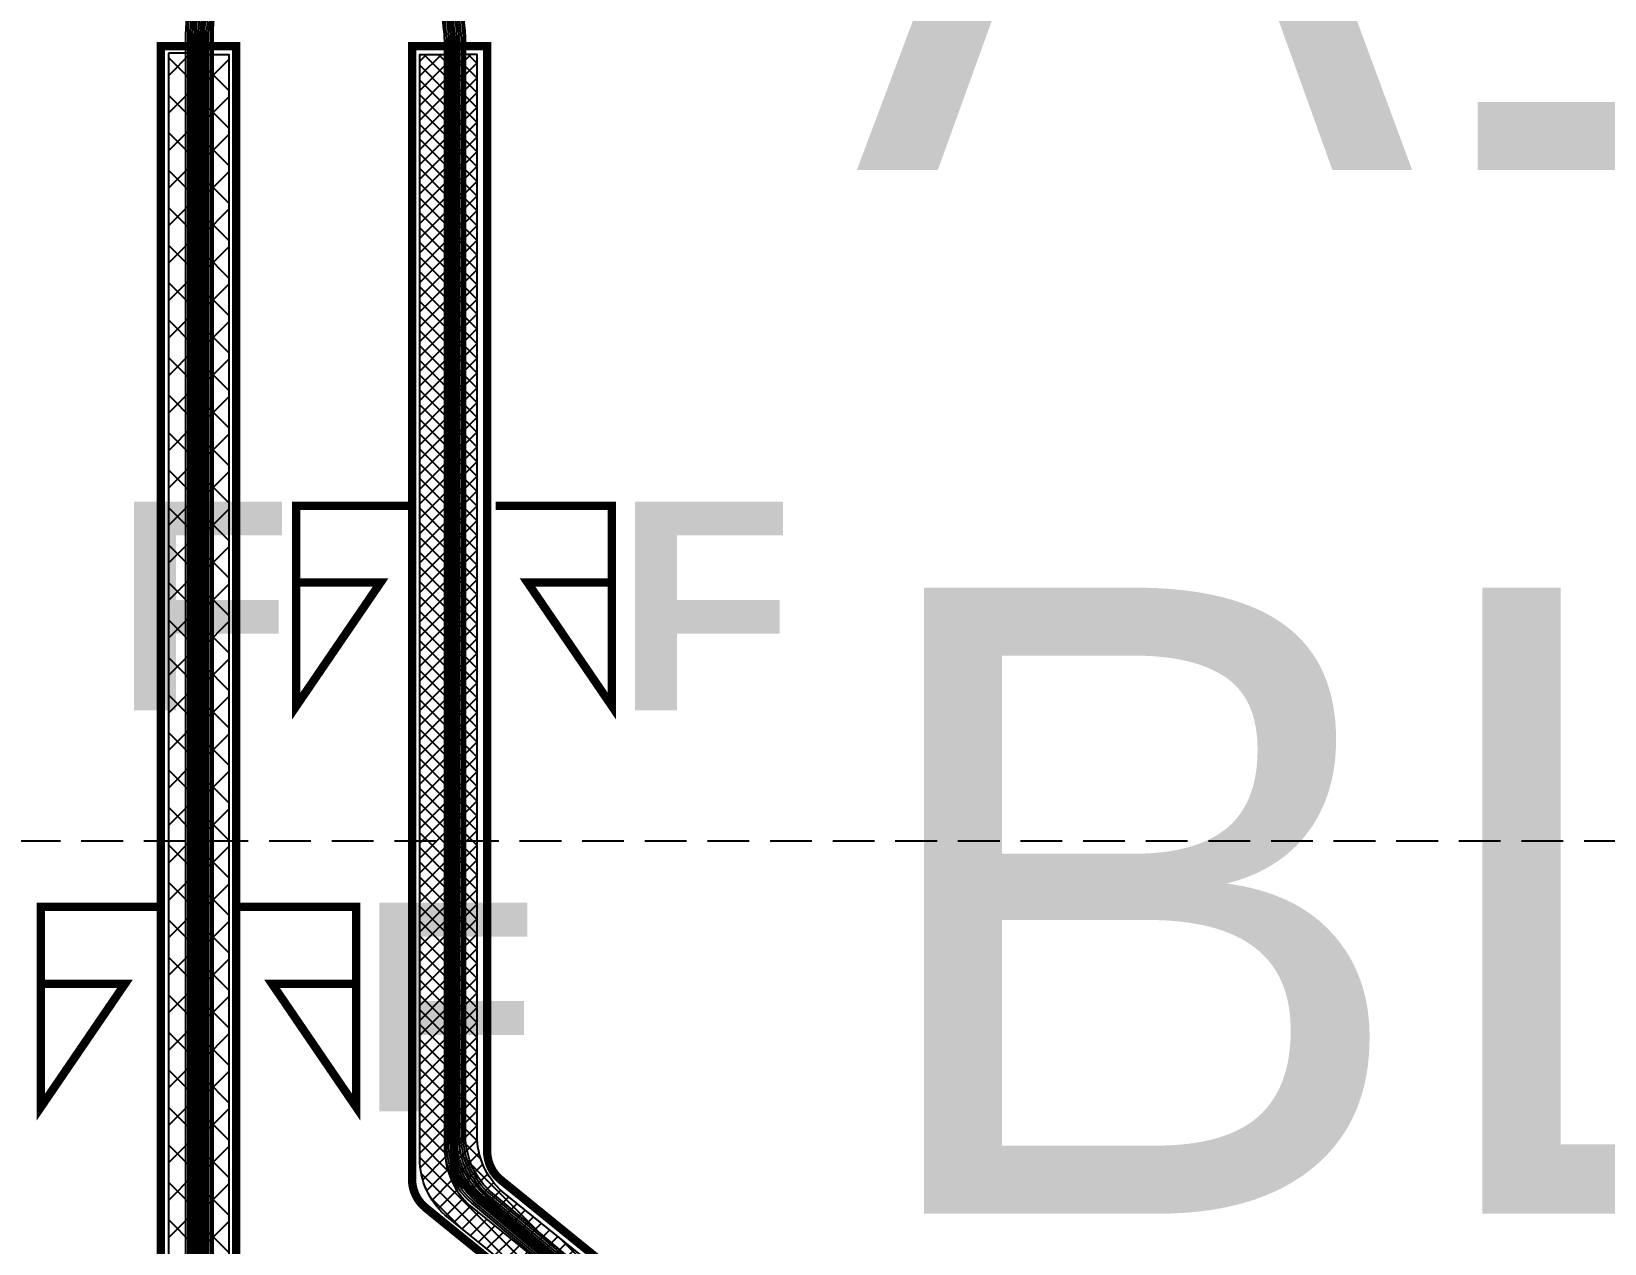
# Model space of a CAD drawing. Header units: metres. Extents: x 530603 to 531186, y 2673304 to 2673572.
# Drawn here: x 530937.95 to 530956.79, y 2673423.37 to 2673437.89 of the extents above; entities that cross this region are included whole.
import ezdxf
from ezdxf.enums import TextEntityAlignment as Align

# ---------------------------------------------------------------- set-up
doc = ezdxf.new("R2010")
doc.units = ezdxf.units.M
doc.linetypes.add('DASHED', pattern=[0.75, 0.5, -0.25])
for name, color, linetype in [('300mm Hume Pipe', 74, 'Continuous'), ('Excavation', 7, 'Continuous'), ('IDT', 7, 'Continuous'), ('LT Cable(AG) INV to LT Panel BL-19', 2, 'Continuous'), ('Messenger Wire Exc Link', 7, 'Continuous'), ('MMS Block Numbering', 7, 'Continuous'), ('Section Marking BL-19', 2, 'Continuous'), ('Trench (AC)-BL19', 14, 'Continuous')]:
    doc.layers.add(name, color=color, linetype=linetype)
doc.styles.add('Adani Regular', font='Adani Regular.ttf')
doc.styles.add('BoldTextStyle', font='arialbd.ttf')

# ---------------------------------------------------------------- blocks, each defined once
blk = doc.blocks.new('IDT')
at = {"layer": 'IDT', "color": 243, "linetype": 'DASHED'}
blk.add_lwpolyline([(45.49999999962691, 32.58580025943296), (45.4999999996269, -4.032314963696315), (-1.30442248516332e-09, -4.032314963696308), (-1.304414354308392e-09, 32.58580025943297)], close=True, dxfattribs=at)

msp = doc.modelspace()

# ---------------------------------------------------------------- hatches: boundary and pattern name
at = {"layer": '300mm Hume Pipe'}
h = msp.add_hatch(dxfattribs=at)
h.set_pattern_fill('ANSI37', color=74, scale=0.1)
h.set_pattern_definition([(45, (754.8047464757692, -1590), (-0.2245064030267289, 0.2245064030267289), []), (135, (754.8047464757692, -1590), (-0.2245064030267289, -0.2245064030267288), [])])
edge = h.paths.add_edge_path()
edge.add_line((530939.5880308449, 2673437.628943849), (530939.5880308462, 2673415.029248202))
edge.add_arc((530940.4880308462, 2673415.029248202), 0.9000000000232831, 180.0000000296449, 270.0000000074112)
edge.add_line((530940.4880308463, 2673414.129248202), (530946.7409162797, 2673414.129248207))
edge.add_line((530946.7409162797, 2673414.129248207), (530946.7409162797, 2673414.429248206))
edge.add_line((530946.7409162797, 2673414.429248206), (530940.7880308464, 2673414.429248202))
edge.add_arc((530940.7880308463, 2673415.329248202), 0.900000000372529, 180.0000000296449, 270.00000000741124, ccw=False)
edge.add_line((530939.8880308463, 2673415.329248202), (530939.888030845, 2673437.628943849))
edge.add_line((530939.888030845, 2673437.628943849), (530939.5880308449, 2673437.628943849))
h = msp.add_hatch(dxfattribs=at)
h.set_pattern_fill('ANSI37', color=74, scale=0.1)
h.set_pattern_definition([(45, (755.2330792165594, -1589.649959509261), (-0.2245064030267289, 0.2245064030267289), []), (135, (755.2330792165594, -1589.649959509261), (-0.2245064030267289, -0.2245064030267288), [])])
edge = h.paths.add_edge_path()
edge.add_line((530940.0163635856, 2673437.61195786), (530940.016363587, 2673415.379288692))
edge.add_arc((530940.916363587, 2673415.379288693), 0.9000000000232831, 180.0000000296449, 270.0000000074112)
edge.add_line((530940.9163635871, 2673414.479288693), (530946.7409162797, 2673414.479288697))
edge.add_line((530946.7409162797, 2673414.479288697), (530946.7409162797, 2673414.779288697))
edge.add_line((530946.7409162797, 2673414.779288697), (530941.2163635872, 2673414.779288692))
edge.add_arc((530941.2163635871, 2673415.679288693), 0.900000000372529, 180.0000000296449, 270.00000000741124, ccw=False)
edge.add_line((530940.316363587, 2673415.679288692), (530940.3163635856, 2673437.61195786))
edge.add_line((530940.3163635856, 2673437.61195786), (530940.0163635856, 2673437.61195786))
h = msp.add_hatch(dxfattribs=at)
h.set_pattern_fill('ANSI37', color=74)
h.set_pattern_definition([(45, (-1878.735999999568, -633.5958847771399), (-0.08838834764831845, 0.08838834764831845), []), (135, (-1878.735999999568, -633.5958847771399), (-0.08838834764831845, -0.08838834764831843), [])])
edge = h.paths.add_edge_path()
edge.add_line((530950.3022895745, 2673415.702823769), (530950.6022895743, 2673415.702823769))
edge.add_line((530950.6022895743, 2673415.702823769), (530950.6022895743, 2673417.89340423))
edge.add_arc((530949.7022895742, 2673417.89340423), 0.9000000001396984, 359.9999999703551, 408.3287436989939)
edge.add_line((530950.3006597072, 2673418.565678865), (530943.5865955845, 2673423.996073229))
edge.add_arc((530944.1849657175, 2673424.668347863), 0.8999999999295727, 179.9999999703551, 228.3287436989939, ccw=False)
edge.add_line((530943.2849657172, 2673424.668347864), (530943.2849657174, 2673437.615660809))
edge.add_line((530943.2849657174, 2673437.615660809), (530942.9849657175, 2673437.615660809))
edge.add_line((530942.9849657175, 2673437.615660809), (530942.9849657174, 2673424.533746683))
edge.add_arc((530943.8849657176, 2673424.533746682), 0.9000000001396984, 179.9999999703551, 228.3287436989939)
edge.add_line((530943.2865955846, 2673423.861472048), (530950.0006597075, 2673418.431077683))
edge.add_arc((530949.4022895744, 2673417.758803048), 0.900000000354808, 0, 48.32874371316751, ccw=False)
edge.add_line((530950.3022895745, 2673417.758803048), (530950.3022895745, 2673415.702823769))
edge = h.paths.add_edge_path()
edge.add_line((530942.900902846, 2673437.564433989), (530942.9009028459, 2673424.496030143))
edge.add_arc((530943.800902846, 2673424.496030143), 0.9000000001396984, 179.9999999703551, 228.3287436989939)
edge.add_line((530943.2025327131, 2673423.823755508), (530949.9165968358, 2673418.393361143))
edge.add_arc((530949.3182267029, 2673417.721086509), 0.9000000002774085, 0, 48.32874371870338, ccw=False)
edge.add_line((530950.218226703, 2673417.721086509), (530950.218226703, 2673415.702823769))
edge.add_line((530950.218226703, 2673415.702823769), (530949.918226703, 2673415.702823769))
edge.add_line((530949.918226703, 2673415.702823769), (530949.9182267028, 2673417.61128488))
edge.add_arc((530949.0182267027, 2673417.61128488), 0.9000000001396984, 0, 48.33614239672145)
edge.add_line((530949.6165100188, 2673418.283636777), (530942.90261953, 2673423.712322967))
edge.add_arc((530943.5009028461, 2673424.384674864), 0.9000000003814849, 180.0000000296449, 228.3361424164282, ccw=False)
edge.add_line((530942.600902846, 2673424.384674864), (530942.600902846, 2673437.615660809))
edge.add_line((530942.600902846, 2673437.615660809), (530942.900902846, 2673437.615660809))
edge.add_line((530942.900902846, 2673437.615660809), (530942.900902846, 2673437.564433989))

# ---------------------------------------------------------------- linework, layer by layer
at = {"layer": '300mm Hume Pipe', "color": 74}
for points in [[(530939.5880308449, 2673437.628943849), (530939.5880308462, 2673415.029248202, 0.414213562368789), (530940.4880308463, 2673414.129248202), (530946.7409162797, 2673414.129248207), (530946.7409162797, 2673414.429248206), (530940.7880308464, 2673414.429248202, -0.4142135623692981), (530939.8880308463, 2673415.329248202), (530939.888030845, 2673437.628943849)], [(530940.0163635856, 2673437.61195786), (530940.016363587, 2673415.379288692, 0.414213562368789), (530940.9163635871, 2673414.479288693), (530946.7409162797, 2673414.479288697), (530946.7409162797, 2673414.779288697), (530941.2163635872, 2673414.779288692, -0.4142135623692981), (530940.316363587, 2673415.679288692), (530940.3163635856, 2673437.61195786)], [(530942.900902846, 2673437.564433989), (530942.9009028459, 2673424.496030143, 0.2140562423256003), (530943.2025327131, 2673423.823755508), (530949.9165968358, 2673418.393361143, -0.2140562423092027), (530950.218226703, 2673417.721086509), (530950.218226703, 2673415.702823769), (530949.918226703, 2673415.702823769), (530949.9182267028, 2673417.61128488, 0.2140900045463655), (530949.6165100188, 2673418.283636777), (530942.90261953, 2673423.712322967, -0.2140900045615197), (530942.600902846, 2673424.384674864), (530942.600902846, 2673437.615660809), (530942.900902846, 2673437.615660809), (530942.900902846, 2673437.564433989)], [(530950.3022895745, 2673415.702823769), (530950.6022895743, 2673415.702823769), (530950.6022895743, 2673417.89340423, 0.2140562423100663), (530950.3006597072, 2673418.565678865), (530943.5865955845, 2673423.996073229, -0.2140562423329815), (530943.2849657172, 2673424.668347864), (530943.2849657174, 2673437.615660809), (530942.9849657175, 2673437.615660809), (530942.9849657174, 2673424.533746683, 0.2140562423301491), (530943.2865955846, 2673423.861472048), (530950.0006597075, 2673418.431077683, -0.2140562423100663), (530950.3022895745, 2673417.758803048)]]:
    msp.add_lwpolyline(points, format="xyb", close=True, dxfattribs=at)
at = {"layer": 'Excavation', "color": 3, "const_width": 0.1}
for points in [[(530947.2286659162, 2673414.51535212), (530939.949284369, 2673414.51535212), (530939.949284369, 2673437.891823569)], [(530950.277249313, 2673414.446681573), (530950.277249313, 2673418.091178434), (530943.0101913108, 2673424.180289827), (530943.0101913108, 2673437.839327884)]]:
    msp.add_lwpolyline(points, dxfattribs=at)
at = {"layer": 'LT Cable(AG) INV to LT Panel BL-19'}
for points in [[(530949.7523580415, 2673413.224872309), (530949.6207848182, 2673413.224872309, -0.1459494194311008), (530949.1277856333, 2673413.371910288), (530947.4532383237, 2673414.46831414, 0.1459494194468738), (530946.9602391387, 2673414.61535212), (530940.949284369, 2673414.61535212, -0.414213562373095), (530940.049284369, 2673415.51535212), (530940.049284369, 2673437.857046577, -0.01738324204465376), (530940.0514587299, 2673437.919569546), (530940.1071100078, 2673438.718718156, 0.01738324204709833), (530940.1092843687, 2673438.781241125), (530940.1092843687, 2673555.637169281, 0.414213562373095), (530939.2092843687, 2673556.53716928), (530670.1055845184, 2673556.53716928, -0.414213562373095), (530669.2055845184, 2673557.43716928), (530669.2055845184, 2673557.689769275)], [(530949.7523580415, 2673413.249872309), (530949.6207848182, 2673413.249872309, -0.1459494194311008), (530949.1277856333, 2673413.396910288), (530947.4532383237, 2673414.49331414, 0.1459494194468738), (530946.9602391387, 2673414.64035212), (530940.974284369, 2673414.64035212, -0.414213562373095), (530940.074284369, 2673415.54035212), (530940.074284369, 2673437.856177152, -0.01738324203528709), (530940.0764587299, 2673437.918700121), (530940.1321100078, 2673438.717848731, 0.01738324203737961), (530940.1342843687, 2673438.780371701), (530940.1342843687, 2673555.66216928, 0.414213562373095), (530939.2342843687, 2673556.56216928), (530767.2815845184, 2673556.56216928, -0.414213562373095), (530766.3815845184, 2673557.46216928), (530766.3815845184, 2673557.689769275)], [(530949.7523580415, 2673413.274872309), (530949.6207848182, 2673413.274872309, -0.1459494194311008), (530949.1277856333, 2673413.421910288), (530947.4532383237, 2673414.51831414, 0.1459494194468738), (530946.9602391387, 2673414.66535212), (530940.999284369, 2673414.66535212, -0.414213562373095), (530940.099284369, 2673415.56535212), (530940.099284369, 2673437.855307727, -0.01738324202592042), (530940.10145873, 2673437.917830696), (530940.1571100078, 2673438.716979307, 0.01738324202766067), (530940.1592843687, 2673438.779502276), (530940.1592843687, 2673555.68716928, 0.414213562373095), (530939.2592843687, 2673556.58716928), (530832.0655845184, 2673556.58716928, -0.414213562373095), (530831.1655845183, 2673557.48716928), (530831.1655845183, 2673557.689769275)], [(530951.743251262, 2673413.124872309), (530949.6207848182, 2673413.124872309, -0.1459494194311008), (530949.1277856333, 2673413.271910289), (530947.4532383244, 2673414.36831414, 0.1459494194468738), (530946.9602391394, 2673414.51535212), (530940.849284369, 2673414.51535212, -0.414213562373095), (530939.949284369, 2673415.41535212), (530939.949284369, 2673437.860524276, -0.01738324203528709), (530939.9514587299, 2673437.923047245), (530940.0071100078, 2673438.722195855, 0.01738324203737961), (530940.0092843687, 2673438.784718825), (530940.0092843687, 2673525.53716928, 0.414213562373095), (530939.1092843687, 2673526.43716928), (530670.1055845184, 2673526.43716928, -0.414213562373095), (530669.2055845184, 2673527.33716928), (530669.2055845184, 2673527.689769275)], [(530951.743251262, 2673413.149872309), (530949.6207848182, 2673413.149872309, -0.1459494194311008), (530949.1277856333, 2673413.296910289), (530947.4532383244, 2673414.39331414, 0.1459494194468738), (530946.9602391394, 2673414.54035212), (530940.874284369, 2673414.54035212, -0.414213562373095), (530939.974284369, 2673415.44035212), (530939.974284369, 2673437.859654851, -0.01738324202592042), (530939.97645873, 2673437.92217782), (530940.0321100078, 2673438.721326431, 0.01738324202766067), (530940.0342843687, 2673438.7838494), (530940.0342843687, 2673525.56216928, 0.414213562373095), (530939.1342843687, 2673526.46216928), (530767.2815845184, 2673526.46216928, -0.414213562373095), (530766.3815845184, 2673527.36216928), (530766.3815845184, 2673527.689769275)], [(530951.743251262, 2673413.174872309), (530949.6207848182, 2673413.174872309, -0.1459494194311008), (530949.1277856333, 2673413.321910289), (530947.4532383244, 2673414.41831414, 0.1459494194468738), (530946.9602391394, 2673414.56535212), (530940.8992843691, 2673414.56535212, -0.414213562373095), (530939.999284369, 2673415.465352119), (530939.999284369, 2673437.858785427, -0.01738324200166094), (530940.00145873, 2673437.921308396), (530940.0571100077, 2673438.720457006, 0.01738324200215713), (530940.0592843686, 2673438.782979975), (530940.0592843688, 2673525.58716928, 0.4142135623734837), (530939.1592843687, 2673526.48716928), (530864.4575845184, 2673526.48716928, -0.414213562373095), (530863.5575845183, 2673527.38716928), (530863.5575845183, 2673527.689769275)], [(530949.7523580415, 2673413.199872309), (530949.6207848182, 2673413.199872309, -0.1459494194311008), (530949.1277856333, 2673413.346910289), (530947.4532383237, 2673414.44331414, 0.1459494194468738), (530946.9602391387, 2673414.59035212), (530940.924284369, 2673414.59035212, -0.414213562373095), (530940.024284369, 2673415.49035212), (530940.024284369, 2673437.857916001, -0.01738324203528709), (530940.0264587299, 2673437.920438971), (530940.0821100078, 2673438.719587581, 0.01738324203737961), (530940.0842843687, 2673438.78211055), (530940.0842843687, 2673525.612169281, 0.414213562373095), (530939.1842843686, 2673526.512169281), (530929.2415845183, 2673526.512169281, -0.414213562373095), (530928.3415845183, 2673527.41216928), (530928.3415845183, 2673527.689769275)], [(530953.9002512619, 2673413.074872309), (530949.6207848182, 2673413.074872309, -0.1459494194311008), (530949.1277856333, 2673413.221910289), (530947.4532383244, 2673414.31831414, 0.1459494194468738), (530946.9602391394, 2673414.46535212), (530940.799284369, 2673414.46535212, -0.414213562373095), (530939.899284369, 2673415.36535212), (530939.899284369, 2673437.862263125, -0.01738324206891314), (530939.9014587299, 2673437.924786095), (530939.9571100079, 2673438.723934705, 0.01738324207271713), (530939.9592843688, 2673438.786457675), (530939.9592843687, 2673502.987169281, 0.4142135623725711), (530939.0592843686, 2673503.887169281), (530864.4575845184, 2673503.887169281, -0.414213562373095), (530863.5575845183, 2673504.78716928), (530863.5575845183, 2673505.189769275)], [(530951.743251262, 2673413.099872309), (530949.6207848182, 2673413.099872309, -0.1459494194311008), (530949.1277856333, 2673413.246910289), (530947.4532383244, 2673414.34331414, 0.1459494194468738), (530946.9602391394, 2673414.49035212), (530940.824284369, 2673414.49035212, -0.414213562373095), (530939.924284369, 2673415.39035212), (530939.924284369, 2673437.861393701, -0.01738324204465376), (530939.9264587299, 2673437.92391667), (530939.9821100078, 2673438.72306528, 0.01738324204709833), (530939.9842843687, 2673438.78558825), (530939.9842843687, 2673503.012169281, 0.414213562373095), (530939.0842843687, 2673503.91216928), (530929.2415845183, 2673503.91216928, -0.414213562373095), (530928.3415845183, 2673504.81216928), (530928.3415845183, 2673505.189769275)], [(530953.9002512619, 2673413.02487231), (530949.6207848182, 2673413.02487231, -0.1459494194311008), (530949.1277856333, 2673413.171910289), (530947.4532383251, 2673414.26831414, 0.1459494194468738), (530946.9602391401, 2673414.41535212), (530940.749284369, 2673414.41535212, -0.414213562373095), (530939.849284369, 2673415.31535212), (530939.849284369, 2673437.864001975, -0.01738324202592042), (530939.85145873, 2673437.926524945), (530939.9071100078, 2673438.725673555, 0.01738324202766067), (530939.9092843687, 2673438.788196524), (530939.9092843687, 2673472.93716928, 0.414213562373095), (530939.0092843687, 2673473.83716928), (530864.4575845184, 2673473.83716928, -0.414213562373095), (530863.5575845183, 2673474.73716928), (530863.5575845183, 2673475.189769275)], [(530953.9002512619, 2673413.049872309), (530949.6207848182, 2673413.049872309, -0.1459494194311008), (530949.1277856333, 2673413.196910289), (530947.4532383251, 2673414.29331414, 0.1459494194468738), (530946.9602391401, 2673414.44035212), (530940.7742843691, 2673414.44035212, -0.414213562373095), (530939.874284369, 2673415.340352119), (530939.874284369, 2673437.86313255, -0.01738324203528709), (530939.87645873, 2673437.92565552), (530939.9321100079, 2673438.72480413, 0.01738324203737961), (530939.9342843688, 2673438.7873271), (530939.9342843688, 2673472.96216928, 0.414213562373095), (530939.0342843687, 2673473.86216928), (530929.2415845183, 2673473.86216928, -0.414213562373095), (530928.3415845183, 2673474.76216928), (530928.3415845183, 2673475.189769275)], [(530954.584251262, 2673411.62806992), (530954.584251262, 2673412.07487231, 0.4142135623503636), (530953.684251262, 2673412.97487231), (530949.6207848182, 2673412.97487231, -0.1459494194311008), (530949.1277856333, 2673413.121910289), (530947.4532383251, 2673414.21831414, 0.1459494194468738), (530946.9602391401, 2673414.36535212), (530940.699284369, 2673414.36535212, -0.414213562373095), (530939.799284369, 2673415.26535212), (530939.799284369, 2673437.865740825, -0.01738324204465376), (530939.8014587299, 2673437.928263795), (530939.8571100078, 2673438.727412404, 0.01738324204709833), (530939.8592843687, 2673438.789935374), (530939.8592843687, 2673450.387169281, 0.414213562373095), (530938.9592843687, 2673451.28716928), (530864.4575845184, 2673451.28716928, -0.414213562373095), (530863.5575845183, 2673452.18716928), (530863.5575845183, 2673452.689769275)], [(530953.9002512619, 2673412.99987231), (530949.6207848182, 2673412.99987231, -0.1459494194311008), (530949.1277856333, 2673413.146910289), (530947.4532383251, 2673414.24331414, 0.1459494194468738), (530946.9602391401, 2673414.39035212), (530940.724284369, 2673414.39035212, -0.414213562373095), (530939.824284369, 2673415.29035212), (530939.824284369, 2673437.8648714, -0.01738324203528709), (530939.8264587299, 2673437.92739437), (530939.8821100078, 2673438.726542979, 0.01738324203737961), (530939.8842843687, 2673438.789065949), (530939.8842843687, 2673450.41216928, 0.414213562373095), (530938.9842843687, 2673451.31216928), (530929.2415845183, 2673451.31216928, -0.414213562373095), (530928.3415845183, 2673452.21216928), (530928.3415845183, 2673452.689769275)]]:
    msp.add_lwpolyline(points, format="xyb", dxfattribs=at)
at = {"layer": 'LT Cable(AG) INV to LT Panel BL-19', "color": 5}
for points in [[(530954.784251262, 2673413.552819067), (530950.1885684829, 2673413.552819067, -0.09730836221591892), (530949.8480545633, 2673413.619722272), (530947.3923503999, 2673414.623448915, 0.09730836218327511), (530947.0518364804, 2673414.69035212), (530941.0242843691, 2673414.69035212, -0.414213562373095), (530940.124284369, 2673415.590352119), (530940.124284369, 2673437.854438302, -0.01738324203528709), (530940.12645873, 2673437.916961272), (530940.1821100079, 2673438.716109882, 0.01738324203737961), (530940.1842843688, 2673438.778632851), (530940.1842843688, 2673555.71216928, 0.414213562373095), (530939.2842843687, 2673556.61216928), (530929.2415845183, 2673556.61216928, -0.414213562373095), (530928.3415845183, 2673557.51216928), (530928.3415845183, 2673557.689769275)], [(530950.7741633111, 2673413.626021101, -0.3208878519964671), (530950.1647493129, 2673414.477819067), (530950.1647493129, 2673417.61860989, 0.2218784995244559), (530949.8427748102, 2673418.30845518), (530943.2196658135, 2673423.857997848, -0.2218784995264163), (530942.8976913107, 2673424.547843138), (530942.8976913107, 2673437.78361197, 0.02749323466849628), (530942.8922572075, 2673437.882363457), (530942.8022184718, 2673438.698002645, -0.02749323466908003), (530942.7967843686, 2673438.796754132), (530942.7967843685, 2673555.64966928, -0.4142135623733846), (530943.6967843685, 2673556.54966928), (530988.8489842184, 2673556.54966928, 0.414213562373095), (530989.7489842185, 2673557.44966928), (530989.7489842185, 2673557.689769275)], [(530950.7741633112, 2673413.659963518, -0.3127718508640413), (530950.1897493129, 2673414.502819067), (530950.1897493129, 2673417.63027825, 0.2218784995343309), (530949.8677748101, 2673418.32012354), (530943.2446658136, 2673423.869666207, -0.2218784995345846), (530942.9226913108, 2673424.559511497), (530942.9226913108, 2673437.784987672, 0.02749323468239645), (530942.9172572076, 2673437.883739159), (530942.8272184718, 2673438.699378346, -0.02749323468377139), (530942.8217843686, 2673438.798129833), (530942.8217843685, 2673555.62466928, -0.4142135623733847), (530943.7217843685, 2673556.52466928), (531053.6329842184, 2673556.52466928, 0.414213562373095), (531054.5329842184, 2673557.42466928), (531054.5329842184, 2673557.689769275)], [(530950.7741633112, 2673413.694751737, -0.3046031397464514), (530950.214749313, 2673414.527819067), (530950.214749313, 2673417.641946609, 0.2218784995244559), (530949.8927748102, 2673418.331791899), (530943.2696658135, 2673423.881334567, -0.2218784995264163), (530942.9476913108, 2673424.571179857), (530942.9476913108, 2673437.786363374, 0.02749323466849628), (530942.9422572076, 2673437.88511486), (530942.8522184718, 2673438.700754048, -0.02749323466908003), (530942.8467843686, 2673438.799505535), (530942.8467843685, 2673555.59966928, -0.4142135623733848), (530943.7467843685, 2673556.49966928), (531150.8089842184, 2673556.49966928, 0.414213562373095), (531151.7089842184, 2673557.39966928), (531151.7089842184, 2673557.689769275)], [(530952.8432512619, 2673413.652819067), (530951.139749313, 2673413.652819067, -0.4142135623503636), (530950.239749313, 2673414.552819067), (530950.239749313, 2673417.653614968, 0.2218784995244559), (530949.9177748102, 2673418.343460258), (530943.2946658136, 2673423.893002925, -0.2218784995264163), (530942.9726913108, 2673424.582848215), (530942.9726913108, 2673437.787739075, 0.02749323466849628), (530942.9672572076, 2673437.886490562), (530942.8772184718, 2673438.70212975, -0.02749323466899537), (530942.8717843686, 2673438.800881236), (530942.8717843685, 2673525.574669281, -0.4142135623734839), (530943.7717843686, 2673526.47466928), (531021.2409842184, 2673526.47466928, 0.414213562373095), (531022.1409842185, 2673527.37466928), (531022.1409842185, 2673527.689769275)], [(530952.8432512619, 2673413.677819067), (530951.164749313, 2673413.677819067, -0.4142135623503636), (530950.264749313, 2673414.577819067), (530950.264749313, 2673417.665283327, 0.2218784995244559), (530949.9427748102, 2673418.355128617), (530943.3196658136, 2673423.904671285, -0.2218784995264163), (530942.9976913108, 2673424.594516575), (530942.9976913108, 2673437.789114777, 0.02749323471387595), (530942.9922572076, 2673437.887866264), (530942.9022184717, 2673438.703505451, -0.02749323471729002), (530942.8967843686, 2673438.802256938), (530942.8967843686, 2673525.549669281, -0.414213562373095), (530943.7967843686, 2673526.449669281), (531118.4169842184, 2673526.449669281, 0.414213562373095), (531119.3169842184, 2673527.34966928), (531119.3169842184, 2673527.689769275)], [(530952.8432512619, 2673413.702819067), (530951.1897493129, 2673413.702819067, -0.4142135623503636), (530950.2897493129, 2673414.602819066), (530950.2897493129, 2673417.676951686, 0.2218784995244559), (530949.9677748102, 2673418.366796976), (530943.3446658135, 2673423.916339644, -0.2218784995264163), (530943.0226913107, 2673424.606184934), (530943.0226913107, 2673437.790490477, 0.02749323462311661), (530943.0172572077, 2673437.889241964), (530942.9272184718, 2673438.704881154, -0.02749323462435956), (530942.9217843687, 2673438.803632641), (530942.9217843685, 2673503.02466928, -0.4142135623741422), (530943.8217843685, 2673503.92466928), (531021.2409842184, 2673503.92466928, 0.414213562373095), (531022.1409842185, 2673504.82466928), (531022.1409842185, 2673505.189769275)], [(530952.8432512619, 2673413.727819066), (530951.214749313, 2673413.727819066, -0.4142135623503636), (530950.3147493129, 2673414.627819066), (530950.3147493129, 2673417.688620045, 0.2218784995244559), (530949.9927748102, 2673418.378465335), (530943.3696658135, 2673423.928008003, -0.2218784995264163), (530943.0476913108, 2673424.617853293), (530943.0476913108, 2673437.79186618, 0.02749323466849628), (530943.0422572076, 2673437.890617667), (530942.9522184718, 2673438.706256854, -0.02749323466888027), (530942.9467843686, 2673438.805008341), (530942.9467843685, 2673502.99966928, -0.4142135623736189), (530943.8467843685, 2673503.89966928), (531118.4169842184, 2673503.89966928, 0.414213562373095), (531119.3169842184, 2673504.79966928), (531119.3169842184, 2673505.189769275)], [(530954.784251262, 2673413.752819066), (530951.239749313, 2673413.752819066, -0.4142135623503636), (530950.339749313, 2673414.652819066), (530950.339749313, 2673417.700288404, 0.2218784995244559), (530950.0177748102, 2673418.390133694), (530943.3946658135, 2673423.939676362, -0.2218784995264163), (530943.0726913108, 2673424.629521652), (530943.0726913108, 2673437.793241882, 0.02749323466849628), (530943.0672572076, 2673437.891993369), (530942.9772184718, 2673438.707632556, -0.02749323466932736), (530942.9717843686, 2673438.806384043), (530942.9717843686, 2673472.97466928, -0.414213562373095), (530943.8717843686, 2673473.87466928), (531021.2409842184, 2673473.87466928, 0.414213562373095), (531022.1409842185, 2673474.77466928), (531022.1409842185, 2673475.189769275)], [(530954.784251262, 2673413.777819066), (530951.264749313, 2673413.777819066, -0.4142135623503636), (530950.364749313, 2673414.677819066), (530950.364749313, 2673417.711956763, 0.2218784995145807), (530950.0427748102, 2673418.401802053), (530943.4196658136, 2673423.951344721, -0.2218784995160833), (530943.0976913108, 2673424.641190012), (530943.0976913108, 2673437.794617582, 0.02749323465459617), (530943.0922572077, 2673437.893369069), (530943.0022184717, 2673438.709008259, -0.02749323465852472), (530942.9967843686, 2673438.807759746), (530942.9967843686, 2673472.949669281, -0.414213562373095), (530943.8967843687, 2673473.84966928), (531118.4169842184, 2673473.84966928, 0.414213562373095), (531119.3169842184, 2673474.74966928), (531119.3169842184, 2673475.189769275)], [(530954.784251262, 2673413.802819066), (530951.289749313, 2673413.802819066, -0.4142135623503636), (530950.389749313, 2673414.702819066), (530950.389749313, 2673417.723625123, 0.2218784995244559), (530950.0677748102, 2673418.413470413), (530943.4446658136, 2673423.96301308, -0.2218784995264163), (530943.1226913108, 2673424.65285837), (530943.1226913108, 2673437.795993285, 0.02749323466849628), (530943.1172572076, 2673437.894744772), (530943.0272184719, 2673438.710383959, -0.02749323466932736), (530943.0217843687, 2673438.809135446), (530943.0217843687, 2673450.424669281, -0.414213562373095), (530943.9217843687, 2673451.324669281), (531021.2409842184, 2673451.324669281, 0.414213562373095), (531022.1409842185, 2673452.22466928), (531022.1409842185, 2673452.689769275)], [(530954.784251262, 2673413.827819066), (530951.3147493129, 2673413.827819066, -0.4142135623503636), (530950.4147493129, 2673414.727819066), (530950.4147493129, 2673417.735293481, 0.2218784995322623), (530950.09277481, 2673418.425138772), (530943.4696658137, 2673423.974681439, -0.2218784995301751), (530943.1476913108, 2673424.664526729), (530943.1476913107, 2673437.797368987, 0.02749323466628682), (530943.1422572075, 2673437.896120473), (530943.0522184718, 2673438.711759661, -0.02749323466932736), (530943.0467843686, 2673438.810511148), (530943.0467843686, 2673450.39966928, -0.414213562373095), (530943.9467843686, 2673451.29966928), (531118.4169842184, 2673451.29966928, 0.414213562373095), (531119.3169842184, 2673452.19966928), (531119.3169842184, 2673452.689769275)]]:
    msp.add_lwpolyline(points, format="xyb", dxfattribs=at)
at = {"layer": 'Messenger Wire Exc Link'}
msp.add_lwpolyline([(530943.0101913108, 2673437.839327884), (530942.9092843686, 2673438.753419532)], dxfattribs=at)
at = {"layer": 'Section Marking BL-19', "color": 94, "lineweight": 35, "true_color": 0x00a500, "const_width": 0.1}
for points in [[(530942.5101913108, 2673432.209808856), (530941.1201913108, 2673432.209808856), (530941.1201913108, 2673429.809808856), (530942.1301913108, 2673431.289808856), (530941.1201913108, 2673431.289808856)], [(530943.5101913108, 2673432.209808856), (530944.9001913108, 2673432.209808856), (530944.9001913108, 2673429.809808856), (530943.8901913108, 2673431.289808856), (530944.9001913108, 2673431.289808856)], [(530939.449284369, 2673427.403587844), (530938.059284369, 2673427.403587844), (530938.059284369, 2673425.003587844), (530939.069284369, 2673426.483587844), (530938.059284369, 2673426.483587844)], [(530940.449284369, 2673427.403587844), (530941.839284369, 2673427.403587844), (530941.839284369, 2673425.003587844), (530940.829284369, 2673426.483587844), (530941.839284369, 2673426.483587844)]]:
    msp.add_lwpolyline(points, dxfattribs=at)
at = {"layer": 'Trench (AC)-BL19', "const_width": 0.1}
for points in [[(530939.499284369, 2673437.71566081), (530939.4992843703, 2673414.929248202, 0.414213562368404), (530940.3992843705, 2673414.029248202), (530946.8742826142, 2673414.029248206), (530946.8742826141, 2673414.929248206), (530941.2992843704, 2673414.929248202, -0.4142135623721557), (530940.3992843702, 2673415.829248202), (530940.3992843691, 2673437.71566081)], [(530949.6751516713, 2673418.110421294), (530942.6553954394, 2673423.81127801, -0.2124726228145605), (530942.5066116268, 2673424.145596434), (530942.5066116268, 2673437.71566081), (530943.4066116269, 2673437.71566081), (530943.406611627, 2673424.479768409, 0.2124726227902704), (530943.5553954397, 2673424.145449986), (530950.5751516712, 2673418.444593269, -0.212472622813343), (530950.723935484, 2673418.110274845), (530950.7239354838, 2673415.602823769), (530949.8239354838, 2673415.602823769), (530949.8239354838, 2673417.77610287, 0.2124726228154971)]]:
    msp.add_lwpolyline(points, format="xyb", close=True, dxfattribs=at)

# ---------------------------------------------------------------- block references
at = {"layer": 'IDT', "color": 8, "rotation": 180}
msp.add_blockref('IDT', (530981.7952843677, 2673424.16296954), dxfattribs=at)

# ---------------------------------------------------------------- texts
at = {"layer": 'MMS Block Numbering', "insert": (530961.1966365674, 2673433.677101932), "char_height": 7.5, "attachment_point": 5, "style": 'Adani Regular'}
msp.add_mtext_dynamic_manual_height_columns('A16d-\\PBL-19', width=41.53537981177215, gutter_width=1, heights=[0], dxfattribs=at)
at = {"layer": 'Section Marking BL-19', "color": 94, "true_color": 0x00a500, "style": 'BoldTextStyle'}
for p in [(530940.0101913108, 2673431.009808856), (530946.0101913108, 2673431.009808856), (530942.949284369, 2673426.203587844)]:
    msp.add_text('F', height=2.5, dxfattribs=at).set_placement(p, align=Align.MIDDLE_CENTER)

doc.saveas('drawing.dxf')
